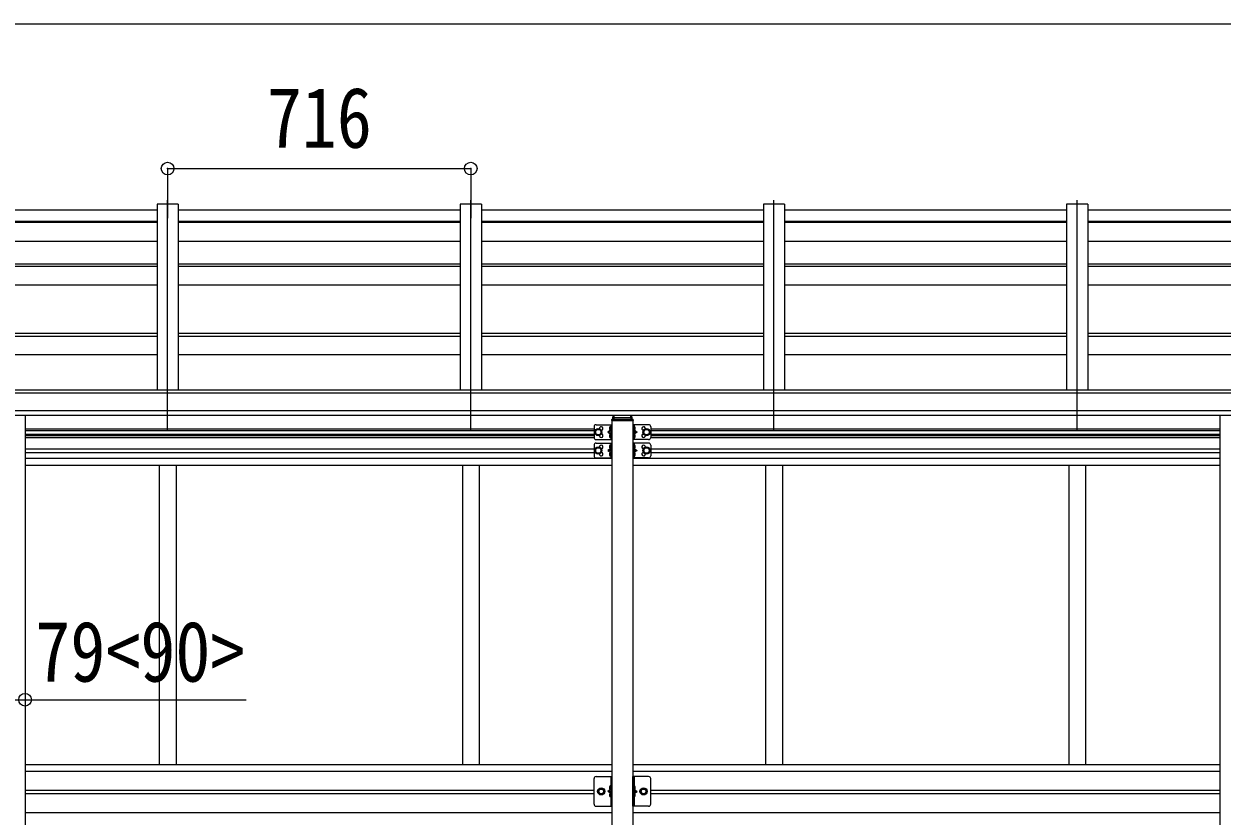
# Model space of a CAD drawing. Units: millimetres at full size, sheet at 1:30; details may follow other scales. Extents: x -8385 to 8479, y -5853 to 5787.
# Drawn here: x 2850 to 5679, y 900 to 2771 of the extents above; entities that cross this region are included whole.
import ezdxf
from ezdxf.enums import TextEntityAlignment as Align

# ---------------------------------------------------------------- set-up
doc = ezdxf.new("R2010")
doc.units = ezdxf.units.MM
doc.header["$LTSCALE"] = 30
doc.header["$PDMODE"] = 32
doc.header["$PDSIZE"] = 30
for name, color, linetype, lineweight in [('0-1_本体', 4, 'Continuous', 9), ('0-8_PARTS2', 2, 'Continuous', 9), ('0-A_寸法', 6, 'Continuous', 9), ('1-1_GLASS', 4, 'Continuous', 9), ('1-2_GLASS_SEAL', 7, 'Continuous', 9)]:
    doc.layers.add(name, color=color, linetype=linetype, lineweight=lineweight)
doc.styles.add('ＭＳ ゴシック', font='')
doc.styles.get('ＭＳ ゴシック').set_extended_font_data('MS Gothic')

msp = doc.modelspace()

# ---------------------------------------------------------------- linework, layer by layer
at = {"layer": '0-1_本体'}
for p, q in [((2497.98, 2332.15), (3163.98, 2332.15)), ((3163.98, 2345.15), (3163.98, 1905.85)), ((3213.98, 2345.15), (3163.98, 2345.15)), ((3213.98, 2345.15), (3213.98, 1905.85)), ((3213.98, 2332.15), (3879.98, 2332.15)), ((3879.98, 2345.15), (3879.98, 1905.85)), ((3929.98, 2345.15), (3879.98, 2345.15)), ((3929.98, 2345.15), (3929.98, 1905.85)), ((3929.98, 2332.15), (4595.98, 2332.15)), ((4595.98, 2345.15), (4595.98, 1905.85)), ((4645.98, 2345.15), (4595.98, 2345.15)), ((4645.98, 2345.15), (4645.98, 1905.85)), ((4645.98, 2332.15), (5311.98, 2332.15)), ((5311.98, 2345.15), (5311.98, 1905.85)), ((5361.98, 2345.15), (5311.98, 2345.15)), ((5361.98, 2345.15), (5361.98, 1905.85)), ((5361.98, 2332.15), (6027.98, 2332.15)), ((2497.98, 2305.43), (3163.98, 2305.43)), ((2497.98, 2302.85), (3163.98, 2302.85)), ((3213.98, 2305.43), (3879.98, 2305.43)), ((3213.98, 2302.85), (3879.98, 2302.85)), ((3929.98, 2305.43), (4595.98, 2305.43)), ((3929.98, 2302.85), (4595.98, 2302.85)), ((4645.98, 2305.43), (5311.98, 2305.43)), ((4645.98, 2302.85), (5311.98, 2302.85)), ((5361.98, 2305.43), (6027.98, 2305.43)), ((5361.98, 2302.85), (6027.98, 2302.85)), ((2497.98, 2258.11), (3163.98, 2258.11)), ((3213.98, 2258.11), (3879.98, 2258.11)), ((3929.98, 2258.11), (4595.98, 2258.11)), ((4645.98, 2258.11), (5311.98, 2258.11)), ((5361.98, 2258.11), (6027.98, 2258.11)), ((2497.98, 2204.38), (3163.98, 2204.38)), ((2497.98, 2198.82), (3163.98, 2198.82)), ((3213.98, 2204.38), (3879.98, 2204.38)), ((3213.98, 2198.82), (3879.98, 2198.82)), ((3929.98, 2204.38), (4595.98, 2204.38)), ((3929.98, 2198.82), (4595.98, 2198.82)), ((4645.98, 2204.38), (5311.98, 2204.38)), ((4645.98, 2198.82), (5311.98, 2198.82)), ((5361.98, 2204.38), (6027.98, 2204.38)), ((5361.98, 2198.82), (6027.98, 2198.82)), ((2497.98, 2154.82), (3163.98, 2154.82)), ((3213.98, 2154.82), (3879.98, 2154.82)), ((3929.98, 2154.82), (4595.98, 2154.82)), ((4645.98, 2154.82), (5311.98, 2154.82)), ((5361.98, 2154.82), (6027.98, 2154.82)), ((2497.98, 2040.73), (3163.98, 2040.73)), ((3213.98, 2040.73), (3879.98, 2040.73)), ((3929.98, 2040.73), (4595.98, 2040.73)), ((4645.98, 2040.73), (5311.98, 2040.73)), ((5361.98, 2040.73), (6027.98, 2040.73)), ((2497.98, 2033.93), (3163.98, 2033.93)), ((3213.98, 2033.93), (3879.98, 2033.93)), ((3929.98, 2033.93), (4595.98, 2033.93)), ((4645.98, 2033.93), (5311.98, 2033.93)), ((5361.98, 2033.93), (6027.98, 2033.93)), ((2497.98, 1990.38), (3163.98, 1990.38)), ((3213.98, 1990.38), (3879.98, 1990.38)), ((3929.98, 1990.38), (4595.98, 1990.38)), ((4645.98, 1990.38), (5311.98, 1990.38)), ((5361.98, 1990.38), (6027.98, 1990.38)), ((6762.48, 1899.15), (1763.48, 1899.15)), ((6738.98, 1905.85), (1786.98, 1905.85)), ((1763.48, 1857.93), (6762.48, 1857.93)), ((6762.48, 1846.08), (1763.48, 1846.15)), ((2852.48, 1845.99), (2852.48, -996.42)), ((5673.48, 1845.99), (5673.48, -996.42))]:
    msp.add_line(p, q, dxfattribs=at)
at = {"layer": '0-8_PARTS2'}
for p, q in [((3188.98, 1811.14), (3188.98, 2354.99)), ((3904.98, 1811.14), (3904.98, 2354.99)), ((4620.98, 1811.14), (4620.98, 2354.99)), ((5336.98, 1811.14), (5336.98, 2354.99))]:
    msp.add_line(p, q, dxfattribs=at)
at = {"layer": '0-A_寸法'}
for p, q in [((1736.98, 2771.15), (6788.97, 2771.15)), ((3188.98, 2429.71), (3188.98, 2312.11)), ((3188.98, 2429.71), (3904.98, 2429.71)), ((3904.98, 2429.71), (3904.98, 2312.11)), ((2773.48, 1174.87), (2852.48, 1174.87)), ((2852.48, 1174.87), (3374.12, 1174.87))]:
    msp.add_line(p, q, dxfattribs=at)
for p in [(3188.98, 2429.71), (3904.98, 2429.71), (2852.48, 1174.87)]:
    msp.add_point(p, dxfattribs=at)
at = {"layer": '1-1_GLASS'}
for p, q in [((2852.48, 1814.83), (4195.98, 1814.83)), ((2852.48, 1811.33), (4195.98, 1811.33)), ((4237.98, 1834.05), (4237.98, -696.68)), ((4287.98, 1834.05), (4287.98, -696.68)), ((4329.98, 1814.83), (5673.48, 1814.83)), ((4329.98, 1811.33), (5673.48, 1811.33)), ((2852.48, 1802.33), (4195.98, 1802.33)), ((2852.48, 1798.83), (4195.98, 1798.83)), ((4195.98, 1793.83), (2852.48, 1793.83)), ((4329.98, 1802.33), (5673.48, 1802.33)), ((4329.98, 1798.83), (5673.48, 1798.83)), ((5673.48, 1793.83), (4329.98, 1793.83)), ((2852.48, 1767.83), (4195.98, 1767.83)), ((2852.48, 1758.83), (4195.98, 1758.83)), ((4329.98, 1767.83), (5673.48, 1767.83)), ((4329.98, 1758.83), (5673.48, 1758.83)), ((2852.48, 1745.33), (4237.98, 1745.33)), ((2852.48, 1729.33), (4237.98, 1729.33)), ((3168.98, 1729.33), (3168.98, 1022.33)), ((3208.98, 1729.33), (3208.98, 1022.33)), ((3884.98, 1729.33), (3884.98, 1022.33)), ((3924.98, 1729.33), (3924.98, 1022.33)), ((4287.98, 1745.33), (5673.48, 1745.33)), ((4287.98, 1729.33), (5673.48, 1729.33)), ((4600.98, 1729.33), (4600.98, 1022.33)), ((4640.98, 1729.33), (4640.98, 1022.33)), ((5316.98, 1729.33), (5316.98, 1022.33)), ((5356.98, 1729.33), (5356.98, 1022.33)), ((2852.48, 1022.33), (4237.98, 1022.33)), ((4287.98, 1022.33), (5673.48, 1022.33)), ((2852.48, 1006.33), (4237.98, 1006.33)), ((4287.98, 1006.33), (5673.48, 1006.33)), ((2852.48, 961.83), (4195.98, 961.83)), ((4195.98, 952.83), (2852.48, 952.83)), ((4329.98, 961.83), (5673.48, 961.83)), ((5673.48, 952.83), (4329.98, 952.83)), ((2852.48, 908.33), (4237.98, 908.33)), ((4287.98, 908.33), (5673.48, 908.33))]:
    msp.add_line(p, q, dxfattribs=at)
at = {"layer": '1-2_GLASS_SEAL'}
for p, q in [((4240.48, 1837.34), (4240.48, 1842.99)), ((4244.48, 1845.56), (4242.98, 1845.56)), ((4244.48, 1843.05), (4242.98, 1843.05)), ((4242.98, 1843.05), (4242.98, 1837.34)), ((4282.98, 1841.16), (4242.98, 1841.16)), ((4282.98, 1845.56), (4281.48, 1845.56)), ((4282.98, 1843.05), (4281.48, 1843.05)), ((4282.98, 1843.05), (4282.98, 1837.34)), ((4285.48, 1842.99), (4285.48, 1837.34)), ((4195.98, 1819.63), (4195.98, 1794.63)), ((4200.98, 1824.63), (4237.98, 1824.63)), ((4234.98, 1820.13), (4234.18, 1819.98)), ((4234.98, 1812.13), (4234.18, 1812.27)), ((4234.98, 1812.13), (4235.48, 1812.21)), ((4235.48, 1824.63), (4235.48, 1789.63)), ((4237.48, 1835.84), (4237.48, 1834.34)), ((4237.48, 1834.34), (4288.48, 1834.34)), ((4237.98, 1824.63), (4237.98, 1789.63)), ((4238.98, 1837.34), (4286.98, 1837.34)), ((4287.98, 1824.63), (4287.98, 1789.63)), ((4324.98, 1824.63), (4287.98, 1824.63)), ((4288.48, 1835.84), (4288.48, 1834.34)), ((4290.48, 1824.63), (4290.48, 1789.63)), ((4290.98, 1812.13), (4290.48, 1812.21)), ((4290.98, 1820.13), (4291.78, 1819.98)), ((4290.98, 1812.13), (4291.78, 1812.27)), ((4329.98, 1819.63), (4329.98, 1794.63)), ((4200.98, 1789.63), (4237.98, 1789.63)), ((4235.48, 1807.13), (4228.48, 1807.13)), ((4234.98, 1802.13), (4234.18, 1801.98)), ((4234.98, 1794.13), (4234.18, 1794.27)), ((4234.98, 1794.13), (4235.48, 1794.21)), ((4324.98, 1789.63), (4287.98, 1789.63)), ((4290.48, 1807.13), (4297.48, 1807.13)), ((4290.98, 1794.13), (4290.48, 1794.21)), ((4290.98, 1802.13), (4291.78, 1801.98)), ((4290.98, 1794.13), (4291.78, 1794.27)), ((4195.98, 1776.13), (4195.98, 1751.13)), ((4200.98, 1781.13), (4237.98, 1781.13)), ((4235.48, 1763.63), (4228.48, 1763.63)), ((4234.98, 1776.63), (4234.17, 1776.48)), ((4234.98, 1768.63), (4234.17, 1768.77)), ((4234.98, 1758.63), (4234.17, 1758.48)), ((4234.98, 1768.63), (4235.48, 1768.71)), ((4235.48, 1781.13), (4235.48, 1746.13)), ((4237.98, 1781.13), (4237.98, 1746.13)), ((4287.98, 1781.13), (4287.98, 1746.13)), ((4324.98, 1781.13), (4287.98, 1781.13)), ((4290.48, 1781.13), (4290.48, 1746.13)), ((4290.98, 1768.63), (4290.48, 1768.71)), ((4290.48, 1763.63), (4297.48, 1763.63)), ((4290.98, 1776.63), (4291.78, 1776.48)), ((4290.98, 1768.63), (4291.78, 1768.77)), ((4290.98, 1758.63), (4291.78, 1758.48)), ((4329.98, 1776.13), (4329.98, 1751.13)), ((4200.98, 1746.13), (4237.98, 1746.13)), ((4234.98, 1750.63), (4234.17, 1750.77)), ((4234.98, 1750.63), (4235.48, 1750.71)), ((4324.98, 1746.13), (4287.98, 1746.13)), ((4290.98, 1750.63), (4290.48, 1750.71)), ((4290.98, 1750.63), (4291.78, 1750.77)), ((4200.98, 993.63), (4237.98, 993.63)), ((4235.48, 993.63), (4235.48, 923.63)), ((4324.98, 993.63), (4287.98, 993.63)), ((4290.48, 993.63), (4290.48, 923.63)), ((4195.98, 928.63), (4195.98, 988.63)), ((4235.48, 963.63), (4228.48, 958.63)), ((4234.98, 971.63), (4234.17, 971.49)), ((4234.98, 963.63), (4234.17, 963.77)), ((4234.98, 963.63), (4235.48, 963.71)), ((4290.98, 963.63), (4290.48, 963.71)), ((4290.48, 963.63), (4297.48, 958.63)), ((4290.98, 971.63), (4291.78, 971.49)), ((4290.98, 963.63), (4291.78, 963.77)), ((4329.98, 928.63), (4329.98, 988.63)), ((4235.48, 958.63), (4228.48, 958.63)), ((4235.48, 953.63), (4228.48, 958.63)), ((4234.98, 953.63), (4234.17, 953.49)), ((4234.98, 945.63), (4234.17, 945.77)), ((4234.98, 945.63), (4235.48, 945.71)), ((4290.48, 958.63), (4297.48, 958.63)), ((4290.48, 953.63), (4297.48, 958.63)), ((4290.98, 945.63), (4290.48, 945.71)), ((4290.98, 953.63), (4291.78, 953.49)), ((4290.98, 945.63), (4291.78, 945.77))]:
    msp.add_line(p, q, dxfattribs=at)
for points in [[(4205.98, 1799.62), (4212.48, 1803.37), (4212.48, 1810.88), (4205.98, 1814.63), (4199.48, 1810.88), (4199.48, 1803.37)], [(4319.98, 1799.62), (4313.48, 1803.37), (4313.48, 1810.88), (4319.98, 1814.63), (4326.48, 1810.88), (4326.48, 1803.37)], [(4205.98, 1756.12), (4212.48, 1759.87), (4212.48, 1767.38), (4205.98, 1771.13), (4199.48, 1767.38), (4199.48, 1759.87)], [(4319.98, 1756.12), (4313.48, 1759.87), (4313.48, 1767.38), (4319.98, 1771.13), (4326.48, 1767.38), (4326.48, 1759.87)], [(4220.48, 958.63), (4216.73, 952.13), (4209.22, 952.13), (4205.47, 958.63), (4209.22, 965.13), (4216.73, 965.13)], [(4305.47, 958.63), (4309.22, 952.13), (4316.73, 952.13), (4320.48, 958.63), (4316.73, 965.13), (4309.22, 965.13)]]:
    msp.add_lwpolyline(points, close=True, dxfattribs=at)
for points in [[(4235.48, 1812.13), (4228.48, 1807.13), (4235.48, 1802.13)], [(4235.86, 1816.13), (4235.23, 1817.31), (4233, 1818.43)], [(4235.86, 1816.13), (4235.23, 1814.94), (4233, 1813.83)], [(4234.98, 1812.13), (4234.98, 1820.13), (4235.48, 1820.04), (4235.48, 1812.21)], [(4290.09, 1816.13), (4290.72, 1817.31), (4292.96, 1818.43)], [(4290.09, 1816.13), (4290.72, 1814.94), (4292.96, 1813.83)], [(4290.98, 1812.13), (4290.98, 1820.13), (4290.48, 1820.04), (4290.48, 1812.21)], [(4290.48, 1812.13), (4297.48, 1807.13), (4290.48, 1802.13)], [(4235.86, 1798.13), (4235.23, 1799.31), (4233, 1800.43)], [(4235.86, 1798.13), (4235.23, 1796.94), (4233, 1795.83)], [(4234.98, 1794.13), (4234.98, 1802.13), (4235.48, 1802.04), (4235.48, 1794.21)], [(4290.09, 1798.13), (4290.72, 1799.31), (4292.96, 1800.43)], [(4290.09, 1798.13), (4290.72, 1796.94), (4292.96, 1795.83)], [(4290.98, 1794.13), (4290.98, 1802.13), (4290.48, 1802.04), (4290.48, 1794.21)], [(4235.48, 1768.63), (4228.48, 1763.63), (4235.48, 1758.63)], [(4235.86, 1772.63), (4235.23, 1773.81), (4233, 1774.93)], [(4235.86, 1772.63), (4235.23, 1771.44), (4233, 1770.33)], [(4235.86, 1754.63), (4235.23, 1755.81), (4233, 1756.93)], [(4235.86, 1754.63), (4235.23, 1753.44), (4233, 1752.33)], [(4234.98, 1768.63), (4234.98, 1776.63), (4235.48, 1776.54), (4235.48, 1768.71)], [(4234.98, 1750.63), (4234.98, 1758.63), (4235.48, 1758.54), (4235.48, 1750.71)], [(4290.09, 1772.63), (4290.72, 1773.81), (4292.96, 1774.93)], [(4290.09, 1772.63), (4290.72, 1771.44), (4292.96, 1770.33)], [(4290.09, 1754.63), (4290.72, 1755.81), (4292.96, 1756.93)], [(4290.09, 1754.63), (4290.72, 1753.44), (4292.96, 1752.33)], [(4290.98, 1768.63), (4290.98, 1776.63), (4290.48, 1776.54), (4290.48, 1768.71)], [(4290.48, 1768.63), (4297.48, 1763.63), (4290.48, 1758.63)], [(4290.98, 1750.63), (4290.98, 1758.63), (4290.48, 1758.54), (4290.48, 1750.71)], [(4200.98, 923.63), (4237.98, 923.63), (4237.98, 993.63)], [(4324.98, 923.63), (4287.98, 923.63), (4287.98, 993.63)], [(4235.86, 967.63), (4235.23, 968.81), (4233, 969.93)], [(4235.86, 967.63), (4235.23, 966.44), (4233, 965.33)], [(4234.98, 963.63), (4234.98, 971.63), (4235.48, 971.54), (4235.48, 963.71)], [(4290.09, 967.63), (4290.72, 968.81), (4292.96, 969.93)], [(4290.09, 967.63), (4290.72, 966.44), (4292.96, 965.33)], [(4290.98, 963.63), (4290.98, 971.63), (4290.48, 971.54), (4290.48, 963.71)], [(4235.86, 949.63), (4235.23, 950.81), (4233, 951.93)], [(4235.86, 949.63), (4235.23, 948.44), (4233, 947.33)], [(4234.98, 945.63), (4234.98, 953.63), (4235.48, 953.54), (4235.48, 945.71)], [(4290.09, 949.63), (4290.72, 950.81), (4292.96, 951.93)], [(4290.09, 949.63), (4290.72, 948.44), (4292.96, 947.33)], [(4290.98, 945.63), (4290.98, 953.63), (4290.48, 953.54), (4290.48, 945.71)]]:
    msp.add_lwpolyline(points, dxfattribs=at)
for centre, radius in [((4205.98, 1807.13), 8.5), ((4205.98, 1807.13), 7.5), ((4205.98, 1807.13), 6.5), ((4319.98, 1807.13), 8.5), ((4319.98, 1807.13), 7.5), ((4319.98, 1807.13), 6.5), ((4205.98, 1763.63), 8.5), ((4205.98, 1763.63), 7.5), ((4205.98, 1763.63), 6.5), ((4319.98, 1763.63), 8.5), ((4319.98, 1763.63), 7.5), ((4319.98, 1763.63), 6.5), ((4212.98, 958.63), 8.5), ((4212.98, 958.63), 7.5), ((4212.98, 958.63), 6.5), ((4212.98, 958.63), 5.5), ((4312.98, 958.63), 8.5), ((4312.98, 958.63), 7.5), ((4312.98, 958.63), 6.5), ((4312.98, 958.63), 5.5)]:
    msp.add_circle(centre, radius, dxfattribs=at)
for centre, radius, start, end in [((4200.98, 1819.63), 5, 90, 180), ((4212.98, 1815.63), 4.25, 274.76077, 186.29431), ((4239.08, 1816.13), 6.5, 147.94412, 212.05588), ((4234.33, 1819.1), 0.9, 100, 147.94412), ((4234.33, 1813.15), 0.9, 212.05588, 260), ((4238.98, 1835.84), 1.5, 90, 180), ((4286.98, 1835.84), 1.5, 0, 90), ((4291.62, 1819.1), 0.9, 32.05588, 80), ((4291.62, 1813.15), 0.9, 280, 327.94412), ((4286.88, 1816.13), 6.5, 327.94412, 32.05588), ((4312.98, 1815.63), 4.25, 353.70569, 265.23923), ((4324.98, 1819.63), 5, 0, 90), ((4200.98, 1794.63), 5, 180, 270), ((4212.98, 1798.63), 4.25, 173.70569, 85.23923), ((4239.08, 1798.13), 6.5, 147.94412, 212.05588), ((4234.33, 1801.1), 0.9, 100, 147.94412), ((4234.33, 1795.15), 0.9, 212.05588, 260), ((4291.62, 1801.1), 0.9, 32.05588, 80), ((4291.62, 1795.15), 0.9, 280, 327.94412), ((4286.88, 1798.13), 6.5, 327.94412, 32.05588), ((4312.98, 1798.63), 4.25, 94.76077, 6.29431), ((4324.98, 1794.63), 5, 270, 0), ((4200.98, 1776.13), 5, 90, 180), ((4212.98, 1772.13), 4.25, 274.76077, 186.29431), ((4212.98, 1755.13), 4.25, 173.70569, 85.23923), ((4239.08, 1772.63), 6.5, 147.94412, 212.05588), ((4239.08, 1754.63), 6.5, 147.94412, 212.05588), ((4234.33, 1775.6), 0.9, 100, 147.94412), ((4234.33, 1769.65), 0.9, 212.05588, 260), ((4234.33, 1757.6), 0.9, 100, 147.94412), ((4291.62, 1775.6), 0.9, 32.05588, 80), ((4291.62, 1769.65), 0.9, 280, 327.94412), ((4291.62, 1757.6), 0.9, 32.05588, 80), ((4286.88, 1772.63), 6.5, 327.94412, 32.05588), ((4286.88, 1754.63), 6.5, 327.94412, 32.05588), ((4312.98, 1772.13), 4.25, 353.70569, 265.23923), ((4312.98, 1755.13), 4.25, 94.76077, 6.29431), ((4324.98, 1776.13), 5, 0, 90), ((4200.98, 1751.13), 5, 180, 270), ((4234.33, 1751.65), 0.9, 212.05588, 260), ((4291.62, 1751.65), 0.9, 280, 327.94412), ((4324.98, 1751.13), 5, 270, 0), ((4200.98, 988.63), 5, 90, 180), ((4324.98, 988.63), 5, 0, 90), ((4239.08, 967.63), 6.5, 147.94412, 212.05588), ((4234.33, 970.6), 0.9, 100, 147.94412), ((4234.33, 964.65), 0.9, 212.05588, 260), ((4291.62, 970.6), 0.9, 32.05588, 80), ((4291.62, 964.65), 0.9, 280, 327.94412), ((4286.88, 967.63), 6.5, 327.94412, 32.05588), ((4239.08, 949.63), 6.5, 147.94412, 212.05588), ((4234.33, 952.6), 0.9, 100, 147.94412), ((4234.33, 946.65), 0.9, 212.05588, 260), ((4291.62, 952.6), 0.9, 32.05588, 80), ((4291.62, 946.65), 0.9, 280, 327.94412), ((4286.88, 949.63), 6.5, 327.94412, 32.05588), ((4200.98, 928.63), 5, 180, 270), ((4324.98, 928.63), 5, 270, 0)]:
    msp.add_arc(centre, radius, start, end, dxfattribs=at)
for centre, start_param, end_param in [((4242.98, 1842.99), 6.2831853, 7.8539816), ((4282.98, 1842.99), 4.712389, 6.2831853)]:
    msp.add_ellipse(centre, major_axis=(0, 2.57), ratio=0.97237, start_param=start_param, end_param=end_param, dxfattribs=at)

# ---------------------------------------------------------------- texts
at = {"layer": '0-A_寸法', "color": 7, "style": 'ＭＳ ゴシック', "width": 0.85}
for s, p in [('716', (3423.23, 2435.71)), ('79<90>', (2876.52, 1174.87))]:
    msp.add_text(s, height=143, dxfattribs=at).set_placement(p, align=Align.BOTTOM_LEFT)

doc.saveas('drawing.dxf')
